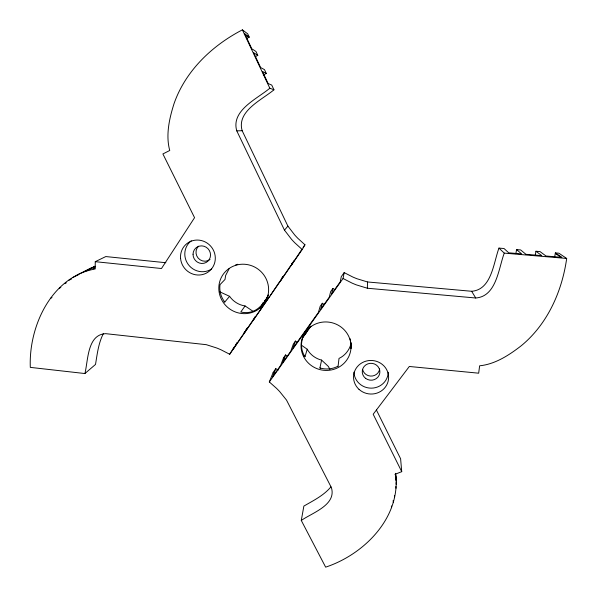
<?xml version="1.0" encoding="UTF-8"?>
<svg xmlns="http://www.w3.org/2000/svg" width="597" height="597" viewBox="0 0 597 597"><rect width="100%" height="100%" fill="white"/><g stroke="black" fill="none" stroke-linecap="round" stroke-linejoin="round"><path stroke-width="0.9" d="M165.847 262.725L105.796 256.561L95.259 261.68L95.169 268.978C51.387 276.792 28.596 326.387 30.313 367.379L84.893 373.543L95.52 364.431C97.251 353.924 98.468 343.006 103.453 333.432M367.536 281.963L471.637 291.276C491.637 289.791 493.495 262.844 498.965 248.098L504.249 253.121C498.532 268.456 496.54 296.478 475.727 298L367.356 288.232L367.536 281.963L356.939 278.732A131.258 127.892 -52 0 1 352.723 276.978L344.178 272.605L341.29 276.657L340.238 281.814L331.559 293.993L332.902 288.448L334.514 289.545M330.939 486.868C323.768 495.51 313.403 500.547 303.866 506.092L301.284 520.465L325.649 567.15C364.61 554.232 401.311 516.995 395.639 473.324M351.297 344.85L350.954 348.484L350.932 342.969M338.066 366.424L339.014 358.424C345.208 355.536 349.857 349.558 351.185 342.857M554.665 256.979L555.382 252.904L558.874 253.203L566.687 258.456C562.046 291.493 547.442 324.223 521.278 345.723C509.159 355.125 495.137 364.274 479.622 365.797L478.682 373.192L409.318 366.476L373.185 414.258L401.729 471.667L395.005 474.309L395.818 475.928L396.214 481.1M84.893 373.543C88.229 360.364 87.214 334.581 105.662 333.663L206.301 344.678L216.853 348.036A123.945 114.549 28.6 0 1 221.084 349.835L229.696 354.26L302.224 249.553L304.948 244.777L297.821 238.285A131.422 128.154 -57.9 0 1 294.679 234.942L287.903 226.121L242.166 130.721C236.442 111.102 261.77 100.035 273.956 89.796L271.739 85.08L268.143 83.558L262.464 71.476L266.269 73.424L263.292 75.08M229.248 268.516L225.621 275.493L225.017 279.448L220.017 284.627C219.121 290.702 220.957 297.239 224.778 302.052L229.599 296.321L219.726 291.821M515.868 253.718L516.562 249.598L520.636 249.942L525.912 254.292L541.778 255.65L535.942 251.247L535.225 255.374M301.545 345.253L307.201 349.23L305.015 356.715C298.351 346.894 301.709 333.208 310.843 326.141M301.284 520.465C312.238 512.748 336.678 504.987 331.41 487.637L286.508 400.072L279.672 391.572A123.773 114.34 26.8 0 0 276.501 388.319L269.322 381.961L343.051 278.5L344.178 272.605M320.574 368.498L319.91 367.953L321.604 360.103C315.619 358.693 310.171 354.618 307.201 349.23M324.246 304.545L322.365 303.254L320.671 309.276L329.26 297.224L330.671 291.582L332.902 288.448M297.336 342.342L295.463 341.059L292.881 348.275L318.395 312.47L320.164 306.358L322.365 303.254M287.351 356.125L285.597 354.931L282.694 362.58L290.732 351.297L293.381 343.991L295.463 341.059M285.597 354.931L283.53 357.834L280.56 365.573L272.598 376.744L275.814 368.67L278.083 370.215M269.322 381.961L273.187 372.364L275.814 368.67M261.09 308.813L259.486 307.716L260.77 307.425L264.881 302.56L268.262 295.105C262.523 306.403 254.218 314.977 240.785 312.007L245.083 305.955L253.061 311.328M267.553 296.761A25.178 24.44 37.8 0 0 242.322 264.217A25.178 24.44 37.8 0 0 220.823 298.015A25.178 24.44 37.8 0 0 260.77 307.425L262.859 302.866L264.881 302.56L268.262 295.105M301.701 249.583L291.157 265.404L293.843 260.807M290.732 265.538L280.441 280.874L283.038 276.508M279.971 281.142L270.359 295.433M253.188 319.835L243.083 334.813L247.277 328.051L245.755 330.253M254.061 318.41L254.941 316.985M255.538 316.388L253.106 320.343L269.837 296.187M242.404 335.559L233.151 349.148L237.203 342.671M243.352 334.036L244.77 331.753M229.696 354.26L234.584 346.461M236.106 344.193L237.136 342.7M281.306 278.918L283.038 276.411M291.649 263.971L292.53 262.702M303.052 247.509L304.948 244.777M302.589 337.977L310.933 326.223M302.224 249.553L294.806 242.8A136.952 133.549 -57.6 0 1 291.53 239.322L284.478 230.151L287.903 226.121M305.948 331.454L310.492 326.962A25.052 24.201 13.2 0 1 349.752 338.865A25.052 24.201 13.2 0 1 325.358 370.409A25.052 24.201 13.2 0 1 302.776 336.939L306 333.178L305.948 331.454L307.783 330.656M273.956 89.796L269.829 88.214C257.15 98.886 230.778 110.438 236.77 130.855L284.478 230.151M84.893 271.411L95.035 266.225M246.345 38.73L249.225 37.118L247.688 33.835L242.397 29.85C212.122 45.521 185.503 70.827 174.078 103.535C169.339 118.437 165.57 135.131 169.742 150.489L162.899 153.944L194.562 217.689L161.481 268.516L95.259 261.68M255.538 56.581L257.777 55.327L255.979 51.499L251.785 48.753L244.777 33.842L244.285 34.096L248.755 37.365M337.902 366.23C332.507 369.17 325.768 369.782 319.91 367.953M50.379 298.425L51.991 297.567M59.267 288.261L60.842 287.448M93.289 268.784L94.916 267.956M64.685 283.679L66.349 282.836M88.095 270.232L95.565 266.471M68.416 280.523L71.7 278.874M72.879 277.501L78.543 274.657M84.841 271.389L94.96 266.307M77.155 274.986L92.199 267.434M235.449 265.083L237.763 264.255M236.77 130.855L242.166 130.721M498.965 248.098L504.04 248.531L508.726 252.822L521.696 253.934L516.562 249.598M535.942 251.247L540.031 251.598L546.009 256.016L561.911 257.374L555.382 252.904M504.249 253.121L566.687 258.456M367.356 288.232L356.334 284.873A136.773 133.25 -51.4 0 1 351.946 283.045L343.051 278.5M245.083 305.955C238.934 305.074 233.099 301.455 229.599 296.321M224.017 301.619L224.778 302.052M257.777 55.327L253.65 52.715L260.613 67.536L264.486 69.625L266.269 73.424M555.307 253.419L561.105 257.411M283.53 357.834L284.217 358.312M303.97 355.976L305.015 356.715M273.187 372.364L273.822 372.819M244.777 33.842L249.225 37.118M321.604 360.103L328.35 366.439L329.962 369.424M471.637 291.276L475.727 298M376.416 410.005L400.609 458.78L401.729 471.667M242.397 29.85L269.829 88.214M349.946 338.551L350.685 341.178M264.628 300.328L264.881 302.56M395.505 473.772L395.923 479.988M396.109 482.652L396.229 484.428M395.878 486.48L395.998 488.271M394.46 495.465L394.572 497.294M393.162 500.502L393.266 502.361M391.393 505.935L391.483 507.704M210.047 259.464A8.783 8.477 49.7 0 1 198.189 258.128A8.783 8.477 49.7 0 1 198.57 246.188M211.495 269.031A17.365 16.753 49.4 0 1 188.115 264.284A17.365 16.753 49.4 0 1 191.301 240.8M379.677 368.953A8.679 8.328 4.7 0 1 362.603 369.483M388.244 372.259A17.164 16.44 4.9 0 1 371.162 388.154A17.164 16.44 4.9 0 1 353.946 372.147M193.04 254.255A8.933 8.612 49.4 0 0 206.062 262.501A8.933 8.612 49.4 0 0 206.256 247.277A8.933 8.612 49.4 0 0 193.04 254.255M180.57 258.344A17.761 17.112 49 0 0 207.823 272.269A17.761 17.112 49 0 0 205.331 242.009A17.761 17.112 49 0 0 180.57 258.344M365.655 378.394A8.828 8.455 4.9 0 0 379.811 372.976A8.828 8.455 4.9 0 0 367.745 363.901A8.828 8.455 4.9 0 0 365.655 378.394M358.991 389.334A17.552 16.791 5.2 0 0 388.132 381.311A17.552 16.791 5.2 0 0 366.103 361.103A17.552 16.791 5.2 0 0 358.991 389.334"/></g></svg>
